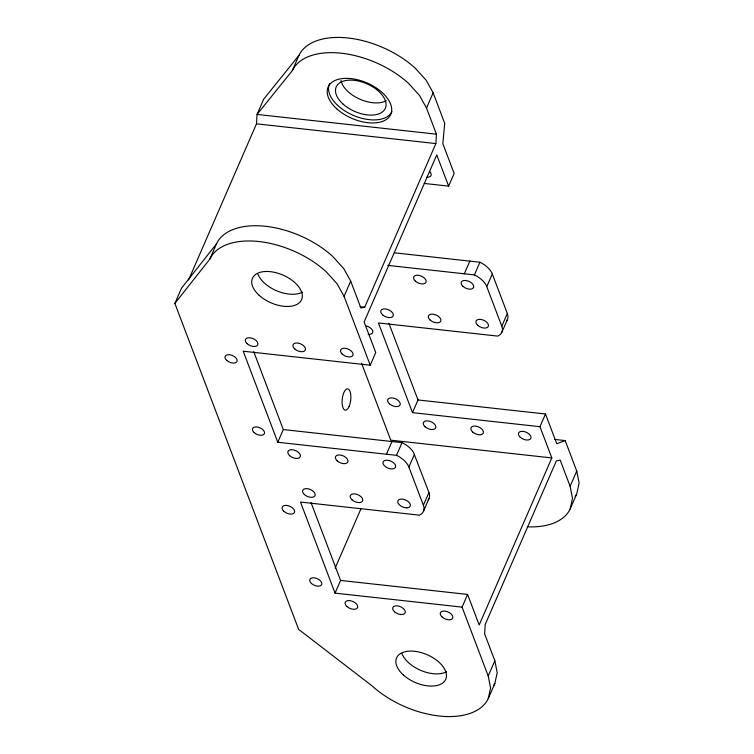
<?xml version="1.0" encoding="UTF-8"?>
<svg xmlns="http://www.w3.org/2000/svg" width="754" height="754" viewBox="0 0 754 754"><rect width="100%" height="100%" fill="white"/><g stroke="black" fill="none" stroke-linecap="round" stroke-linejoin="round"><path stroke-width="1.13" d="M188.623 279.904L256.483 123.826L257.048 114.429L263.674 99.189L298.989 55.315A73.543 41.442 23.5 0 1 415.143 68.105L426.189 80.282L433.135 92.808L444.7 123.279L442.852 143.703L454.144 173.439L448.63 186.134L424.182 183.439M527.97 526.839A73.543 41.442 23.5 0 0 570.147 509.007L572.503 498.309L570.118 486.283L560.194 460.138L556.348 460.892L485.208 624.5L484.643 633.897L494.831 660.73L497.206 672.756L494.85 683.454L488.224 698.685A73.543 41.442 23.5 0 1 372.08 685.895L298.641 629.373L174.881 303.419L209.895 259.037L216.558 243.627A73.543 41.442 23.5 0 1 332.712 256.417L343.749 268.594L350.695 281.119L360.883 307.952L364.738 307.198L435.869 143.58L436.434 134.184L426.51 108.039L419.563 95.513L408.517 83.336A73.543 41.442 23.5 0 0 292.373 70.546L257.048 114.429L436.434 134.184M209.895 259.037L209.942 258.858A73.543 41.442 23.5 0 1 326.086 271.647L337.132 283.824L344.078 296.36L370.214 365.2L243.212 351.204L277.783 442.259L396.519 455.341L397.81 455.982A20.104 11.329 23.5 0 1 408.885 467.056L423.39 505.246A20.104 11.329 23.5 0 1 420.129 514.746L419.224 515.142L300.488 502.06L335.059 593.125L462.07 607.121L488.206 675.961L490.581 687.987L488.224 698.685M174.881 303.419L181.497 288.188L216.521 243.806M292.373 70.546L298.989 55.315M277.783 442.259L283.297 429.563L253.73 351.675M344.078 296.36L350.695 281.119M426.51 108.039L433.135 92.808M370.214 365.2L375.737 352.504L364.135 321.949L436.764 154.89L448.63 186.134M335.144 568.139L360.855 508.997M464.341 273.796L469.855 261.12M386.453 454.228L391.976 441.542M311.006 502.541L340.582 580.429L467.584 594.425L479.186 624.981L551.824 457.932L539.958 426.689L412.495 412.645L418.008 399.95L388.894 323.296M335.059 593.125L340.582 580.429M387.716 265.361L474.407 274.908L479.921 262.232L481.212 262.873A20.104 11.329 23.5 0 1 492.296 273.947L507.319 313.513A20.104 11.329 23.5 0 1 506.528 320.997M396.519 455.341L402.033 442.645L403.333 443.286A20.104 11.329 23.5 0 1 413.607 452.654L428.941 492.503A20.104 11.329 23.5 0 1 428.149 499.977M412.495 412.645L378.442 322.957L497.64 336.086L498.535 335.69A20.104 11.329 23.5 0 0 501.806 326.19L486.782 286.624L492.296 273.947M408.885 467.056L414.408 454.36M423.39 505.246L428.941 492.503M501.806 326.19L507.319 313.513M423.399 511.466L428.941 498.714M501.815 332.41L507.329 319.724M539.958 426.689L545.481 413.993L418.008 399.95M462.07 607.121L467.584 594.425M570.118 486.283L576.744 471.052L565.18 440.581L554.699 439.431M488.206 675.961L494.831 660.73M570.147 509.007L576.763 493.776L579.119 483.078L576.744 471.052M565.18 440.581L556.772 443.729L545.481 413.993M256.483 123.826L435.869 143.58M394.389 252.807L479.921 262.232M360.073 306.68L364.738 307.198M551.824 457.932L390.779 440.185L361.59 363.324M283.297 429.563L402.033 442.645M474.407 274.908L475.708 275.549A20.104 11.329 23.5 0 1 486.782 286.624M386.161 100.782A26.805 15.108 23.5 0 1 359.535 99.047A26.805 15.108 23.5 0 1 340.978 80.499M366.501 326.001A6.701 3.779 23.5 0 1 372.778 331.232A6.701 3.779 23.5 0 1 368.15 334.324M446.538 671.748A26.805 15.108 23.5 0 1 421.524 670.702A26.805 15.108 23.5 0 1 402.005 653.699M302.401 292.137A26.805 15.108 23.5 0 1 277.387 291.101A26.805 15.108 23.5 0 1 257.868 274.088M391.948 111.601A34.184 19.265 23.5 0 1 352.438 114.985A34.184 19.265 23.5 0 1 329.602 83.619M576.273 494.737A73.543 41.442 23.5 0 1 575.161 496.603M429.394 171.271A6.701 3.779 23.5 0 1 426.557 177.171M494.85 683.454A73.543 41.442 23.5 0 1 493.823 685.358M406.792 507.791L405.68 507.772A6.701 3.779 23.5 0 1 398.103 503.154A6.701 3.779 23.5 0 1 401.364 499.073A6.701 3.779 23.5 0 1 409.526 502.984L410.157 504.124A6.701 3.779 23.5 0 1 407.207 507.8L406.792 507.791M389.271 460.553L387.631 460.232A6.701 3.779 23.5 0 0 383.004 463.324A6.701 3.779 23.5 0 0 389.281 468.554L390.911 468.875A6.701 3.779 23.5 0 0 395.605 466.33L395.388 465.227A6.701 3.779 23.5 0 0 389.271 460.553M342.891 103.92A26.805 15.108 23.5 0 0 385.228 108.585A26.805 15.108 23.5 0 0 354.21 80.32A26.805 15.108 23.5 0 0 342.891 103.92M247.142 343.692A6.701 3.779 23.5 0 0 257.727 344.861A6.701 3.779 23.5 0 0 249.97 337.792A6.701 3.779 23.5 0 0 247.142 343.692M351.995 499.789A6.701 3.779 23.5 0 0 362.58 500.958A6.701 3.779 23.5 0 0 354.823 493.889A6.701 3.779 23.5 0 0 351.995 499.789M462.956 286.388A6.701 3.779 23.5 0 0 473.54 287.557A6.701 3.779 23.5 0 0 465.784 280.488A6.701 3.779 23.5 0 0 462.956 286.388M415.379 281.148A6.701 3.779 23.5 0 0 425.963 282.316A6.701 3.779 23.5 0 0 418.206 275.248A6.701 3.779 23.5 0 0 415.379 281.148M389.46 403.824A6.701 3.779 23.5 0 0 400.054 404.983A6.701 3.779 23.5 0 0 392.297 397.914A6.701 3.779 23.5 0 0 389.46 403.824M311.459 583.511A6.475 3.647 23.5 0 0 321.685 584.633A6.475 3.647 23.5 0 0 314.192 577.809A6.475 3.647 23.5 0 0 311.459 583.511M382.57 314.814A6.701 3.779 23.5 0 0 393.154 315.973A6.701 3.779 23.5 0 0 385.407 308.914A6.701 3.779 23.5 0 0 382.57 314.814M283.881 511.325A6.701 3.779 23.5 0 0 294.465 512.484A6.701 3.779 23.5 0 0 286.709 505.425A6.701 3.779 23.5 0 0 283.881 511.325M342.297 354.173A6.701 3.779 23.5 0 0 352.881 355.341A6.701 3.779 23.5 0 0 345.125 348.273A6.701 3.779 23.5 0 0 342.297 354.173M294.72 348.932A6.701 3.779 23.5 0 0 305.304 350.101A6.701 3.779 23.5 0 0 297.547 343.032A6.701 3.779 23.5 0 0 294.72 348.932M226.747 360.403A6.475 3.647 23.5 0 0 236.973 361.534A6.475 3.647 23.5 0 0 229.48 354.7A6.475 3.647 23.5 0 0 226.747 360.403M442.08 616.998A6.701 3.779 23.5 0 0 452.664 618.167A6.701 3.779 23.5 0 0 444.917 611.098A6.701 3.779 23.5 0 0 442.08 616.998M403.258 674.887A26.805 15.108 23.5 0 0 445.605 679.552A26.805 15.108 23.5 0 0 414.587 651.286A26.805 15.108 23.5 0 0 403.258 674.887M337.226 460.892A6.701 3.779 23.5 0 0 347.811 462.061A6.701 3.779 23.5 0 0 340.054 454.992A6.701 3.779 23.5 0 0 337.226 460.892M304.418 494.558A6.701 3.779 23.5 0 0 315.002 495.727A6.701 3.779 23.5 0 0 307.246 488.658A6.701 3.779 23.5 0 0 304.418 494.558M394.502 611.758A6.701 3.779 23.5 0 0 405.087 612.927A6.701 3.779 23.5 0 0 397.339 605.858A6.701 3.779 23.5 0 0 394.502 611.758M254.183 432.645A6.475 3.647 23.5 0 0 264.4 433.776A6.475 3.647 23.5 0 0 256.916 426.943A6.475 3.647 23.5 0 0 254.183 432.645M520.241 437.254A6.701 3.779 23.5 0 0 530.825 438.423A6.701 3.779 23.5 0 0 523.069 431.354A6.701 3.779 23.5 0 0 520.241 437.254M425.086 426.773A6.701 3.779 23.5 0 0 435.671 427.942A6.701 3.779 23.5 0 0 427.914 420.873A6.701 3.779 23.5 0 0 425.086 426.773M336.642 108.708A34.184 19.265 23.5 0 0 390.629 114.655A34.184 19.265 23.5 0 0 351.081 78.614A34.184 19.265 23.5 0 0 336.642 108.708M477.725 325.294A6.701 3.779 23.5 0 0 488.309 326.463A6.701 3.779 23.5 0 0 480.562 319.394A6.701 3.779 23.5 0 0 477.725 325.294M289.649 455.652A6.701 3.779 23.5 0 0 300.233 456.82A6.701 3.779 23.5 0 0 292.477 449.752A6.701 3.779 23.5 0 0 289.649 455.652M259.131 295.285A26.805 15.108 23.5 0 0 301.468 299.941A26.805 15.108 23.5 0 0 270.45 271.676A26.805 15.108 23.5 0 0 259.131 295.285M346.925 606.518A6.701 3.779 23.5 0 0 357.509 607.686A6.701 3.779 23.5 0 0 349.762 600.618A6.701 3.779 23.5 0 0 346.925 606.518M430.148 320.054A6.701 3.779 23.5 0 0 440.732 321.213A6.701 3.779 23.5 0 0 432.984 314.154A6.701 3.779 23.5 0 0 430.148 320.054M472.664 432.014A6.701 3.779 23.5 0 0 483.248 433.182A6.701 3.779 23.5 0 0 475.491 426.114A6.701 3.779 23.5 0 0 472.664 432.014M349.111 406.434A10.726 4.27 -83.7 0 0 348.235 389.026A10.726 4.27 -83.7 0 0 342.118 403.098A10.726 4.27 -83.7 0 0 349.111 406.434"/></g></svg>
